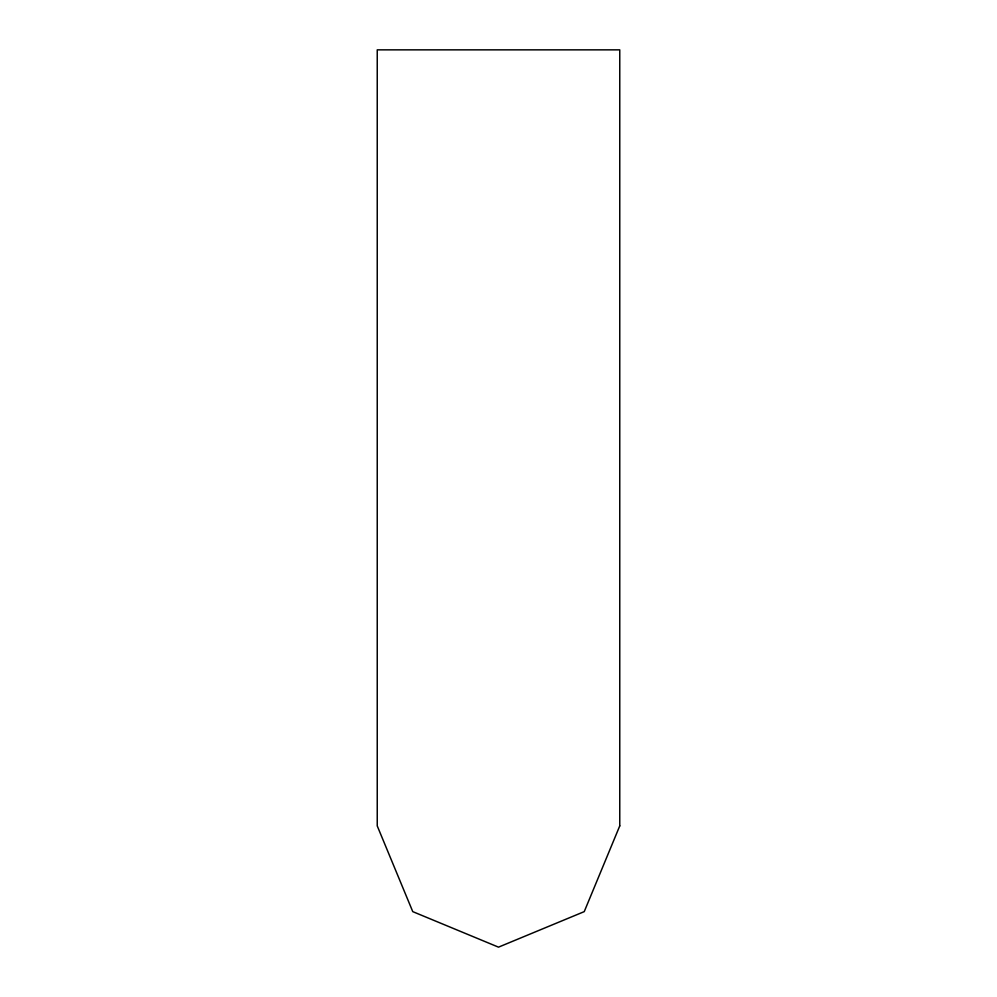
<?xml version="1.0" encoding="UTF-8"?>
<svg xmlns="http://www.w3.org/2000/svg" width="997" height="997" viewBox="0 0 997 997"><rect width="100%" height="100%" fill="white"/><g stroke="black" fill="none" stroke-linecap="round" stroke-linejoin="round"><path stroke-width="1.5" d="M619.76 825.89L584.242 911.632L498.5 947.15L412.758 911.632L377.24 825.89L377.24 49.85L619.76 49.85L619.76 825.89"/></g></svg>
